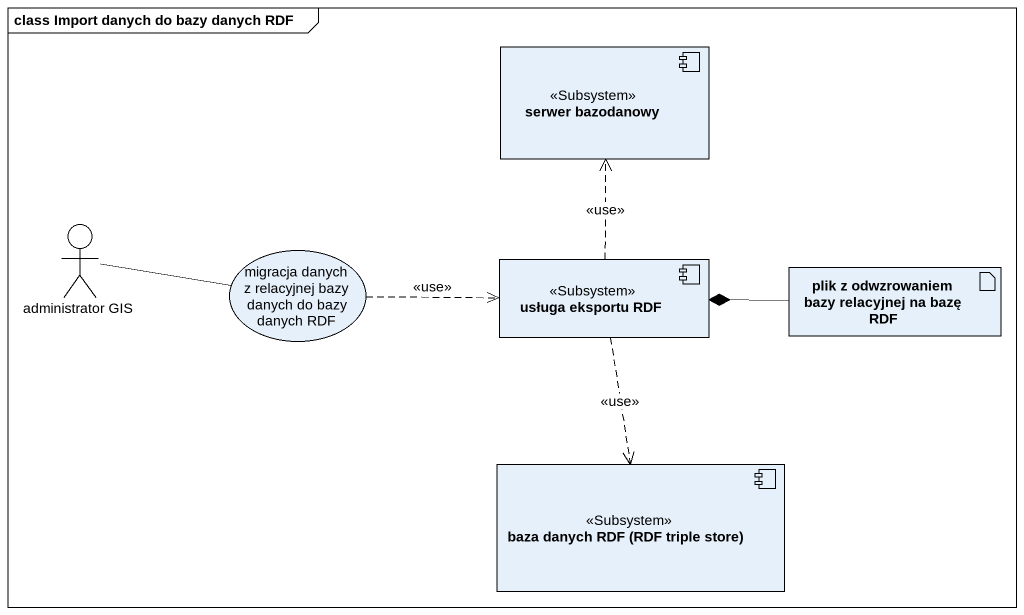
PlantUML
@startuml
mainframe class Import danych do bazy danych RDF
component "serwer bazodanowy" as serwer_bazodanowy <<Subsystem>>
actor "administrator GIS" as administrator_GIS
usecase "migracja danych z relacyjnej bazy danych do bazy danych RDF" as migracja_danych_z
component "usługa eksportu RDF" as usługa_eksportu_RDF <<Subsystem>>
artifact "plik z odwzrowaniem bazy relacyjnej na bazę RDF" as plik_z_odwzrowaniem_bazy
component "baza danych RDF (RDF triple store)" as baza_danych_RDF_RDF_triple <<Subsystem>>
administrator_GIS -right- migracja_danych_z
migracja_danych_z .right.> usługa_eksportu_RDF : <<use>>
usługa_eksportu_RDF .up.> serwer_bazodanowy : <<use>>
usługa_eksportu_RDF ..> baza_danych_RDF_RDF_triple : <<use>>
plik_z_odwzrowaniem_bazy -left-* usługa_eksportu_RDF
@enduml
